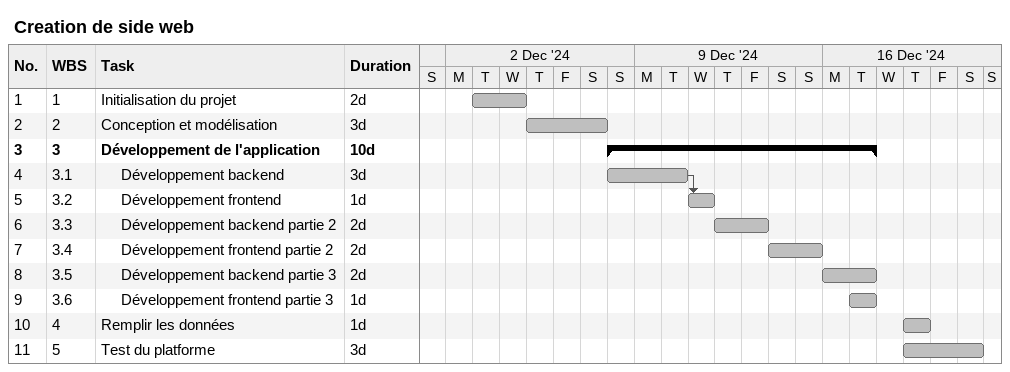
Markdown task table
Creation de side web

| ID | WBS | Task | Duration | Start | Finish | Predecessors |
|---|---|---|---|---|---|---|
| 1 | 1 | Initialisation du projet | 2d | 2024-12-03 | 2024-12-04 |  |
| 2 | 2 | Conception et modélisation | 3d | 2024-12-05 | 2024-12-07 |  |
| 3 | 3 | **Développement de l'application** | 10d | 2024-12-08 | 2024-12-17 |  |
| 4 | 3.1 | Développement backend | 3d | 2024-12-08 | 2024-12-10 |  |
| 5 | 3.2 | Développement frontend | 1d | 2024-12-11 | 2024-12-11 | 4 |
| 6 | 3.3 | Développement backend partie 2 | 2d | 2024-12-12 | 2024-12-13 |  |
| 7 | 3.4 | Développement frontend partie 2 | 2d | 2024-12-14 | 2024-12-15 |  |
| 8 | 3.5 | Développement backend partie 3 | 2d | 2024-12-16 | 2024-12-17 |  |
| 9 | 3.6 | Développement frontend partie 3 | 1d | 2024-12-17 | 2024-12-17 |  |
| 10 | 4 | Remplir les données | 1d | 2024-12-19 | 2024-12-19 |  |
| 11 | 5 | Test du platforme | 3d | 2024-12-19 | 2024-12-21 |  |
